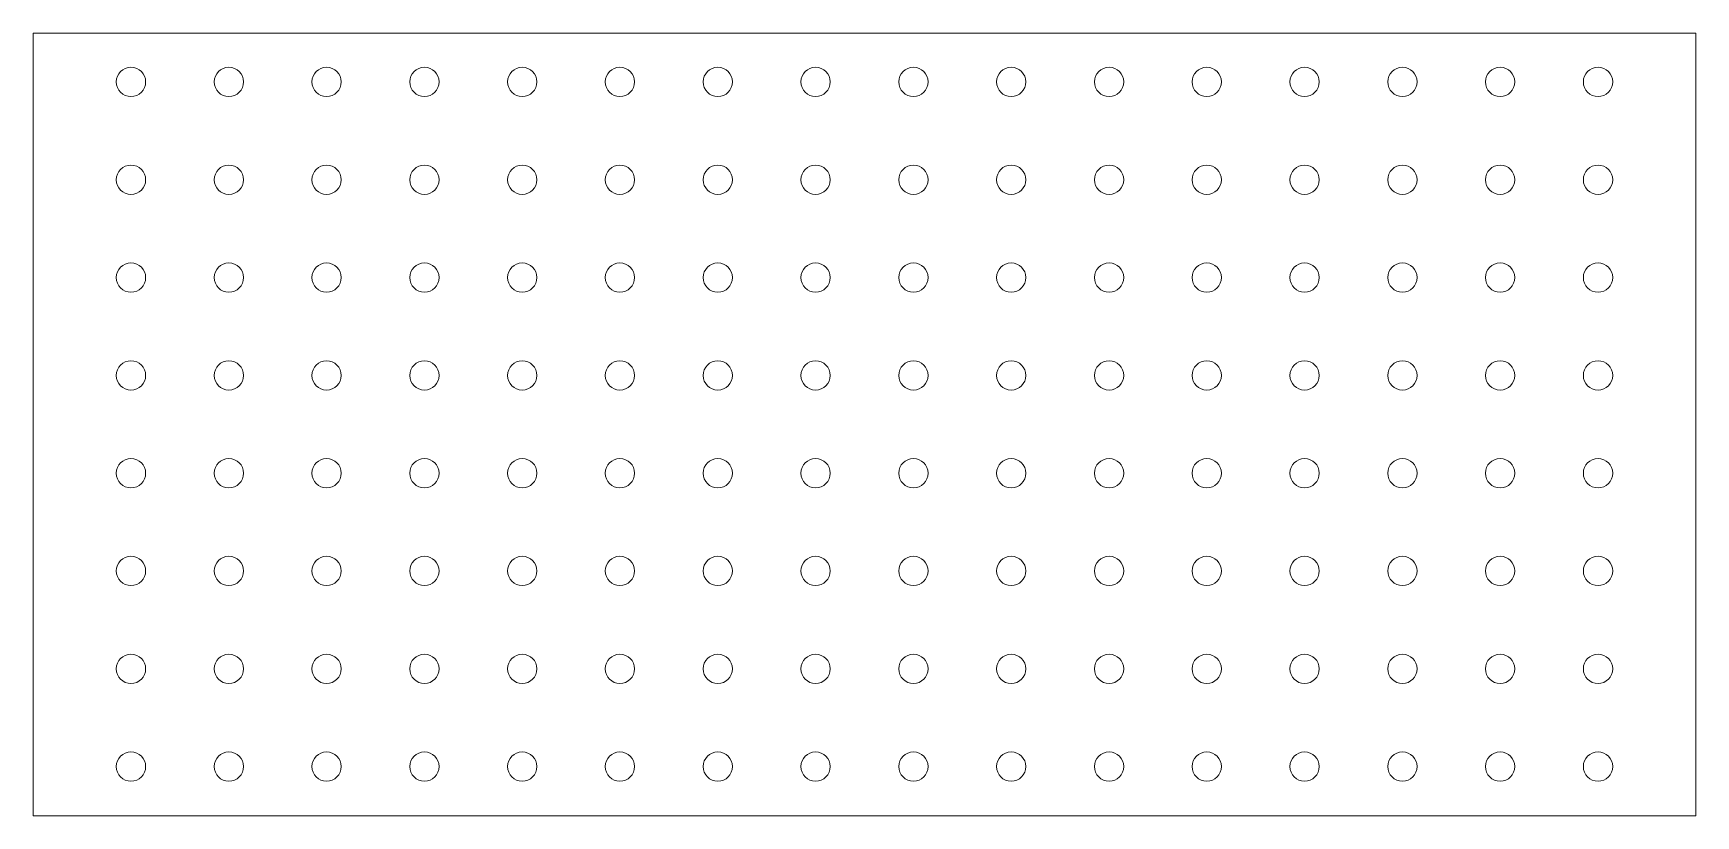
# Model space of a CAD drawing. Header units: inches. Extents: x -6.7 to 6.7, y -3.1 to 3.1.
import ezdxf

# ---------------------------------------------------------------- set-up
doc = ezdxf.new("R2010")
doc.units = ezdxf.units.IN
doc.header["$MEASUREMENT"] = 0
doc.layers.add('Layer 1', color=7, linetype='Continuous')

msp = doc.modelspace()

# ---------------------------------------------------------------- linework, layer by layer
at = {"layer": 'Layer 1', "color": 250, "lineweight": 18}
msp.add_lwpolyline([(-6.693, -3.15), (6.693, -3.15), (6.693, 3.15), (-6.693, 3.15), (-6.693, -3.15)], close=True, dxfattribs=at)
for centre in [(-5.906, 2.758), (-5.118, 2.758), (-4.331, 2.758), (-3.543, 2.758), (-2.756, 2.758), (-1.969, 2.758), (-1.181, 2.758), (-0.394, 2.758), (0.394, 2.758), (1.181, 2.758), (1.969, 2.758), (2.756, 2.758), (3.543, 2.758), (4.331, 2.758), (5.118, 2.758), (5.906, 2.758), (-5.906, 1.97), (-5.118, 1.97), (-4.331, 1.97), (-3.543, 1.97), (-2.756, 1.97), (-1.969, 1.97), (-1.181, 1.97), (-0.394, 1.97), (0.394, 1.97), (1.181, 1.97), (1.969, 1.97), (2.756, 1.97), (3.543, 1.97), (4.331, 1.97), (5.118, 1.97), (5.906, 1.97), (-5.906, 1.183), (-5.118, 1.183), (-4.331, 1.183), (-3.543, 1.183), (-2.756, 1.183), (-1.969, 1.183), (-1.181, 1.183), (-0.394, 1.183), (0.394, 1.183), (1.181, 1.183), (1.969, 1.183), (2.756, 1.183), (3.543, 1.183), (4.331, 1.183), (5.118, 1.183), (5.906, 1.183), (-5.906, 0.395), (-5.118, 0.395), (-4.331, 0.395), (-3.543, 0.395), (-2.756, 0.395), (-1.969, 0.395), (-1.181, 0.395), (-0.394, 0.395), (0.394, 0.395), (1.181, 0.395), (1.969, 0.395), (2.756, 0.395), (3.543, 0.395), (4.331, 0.395), (5.118, 0.395), (5.906, 0.395), (-5.906, -0.392), (-5.118, -0.392), (-4.331, -0.392), (-3.543, -0.392), (-2.756, -0.392), (-1.969, -0.392), (-1.181, -0.392), (-0.394, -0.392), (0.394, -0.392), (1.181, -0.392), (1.969, -0.392), (2.756, -0.392), (3.543, -0.392), (4.331, -0.392), (5.118, -0.392), (5.906, -0.392), (-5.906, -1.179), (-5.118, -1.179), (-4.331, -1.179), (-3.543, -1.179), (-2.756, -1.179), (-1.969, -1.179), (-1.181, -1.179), (-0.394, -1.179), (0.394, -1.179), (1.181, -1.179), (1.969, -1.179), (2.756, -1.179), (3.543, -1.179), (4.331, -1.179), (5.118, -1.179), (5.906, -1.179), (-5.906, -1.967), (-5.118, -1.967), (-4.331, -1.967), (-3.543, -1.967), (-2.756, -1.967), (-1.969, -1.967), (-1.181, -1.967), (-0.394, -1.967), (0.394, -1.967), (1.181, -1.967), (1.969, -1.967), (2.756, -1.967), (3.543, -1.967), (4.331, -1.967), (5.118, -1.967), (5.906, -1.967), (-5.906, -2.754), (-5.118, -2.754), (-4.331, -2.754), (-3.543, -2.754), (-2.756, -2.754), (-1.969, -2.754), (-1.181, -2.754), (-0.394, -2.754), (0.394, -2.754), (1.181, -2.754), (1.969, -2.754), (2.756, -2.754), (3.543, -2.754), (4.331, -2.754), (5.118, -2.754), (5.906, -2.754)]:
    msp.add_ellipse(centre, major_axis=(0, 0.118), ratio=1, dxfattribs=at)

doc.saveas('drawing.dxf')
